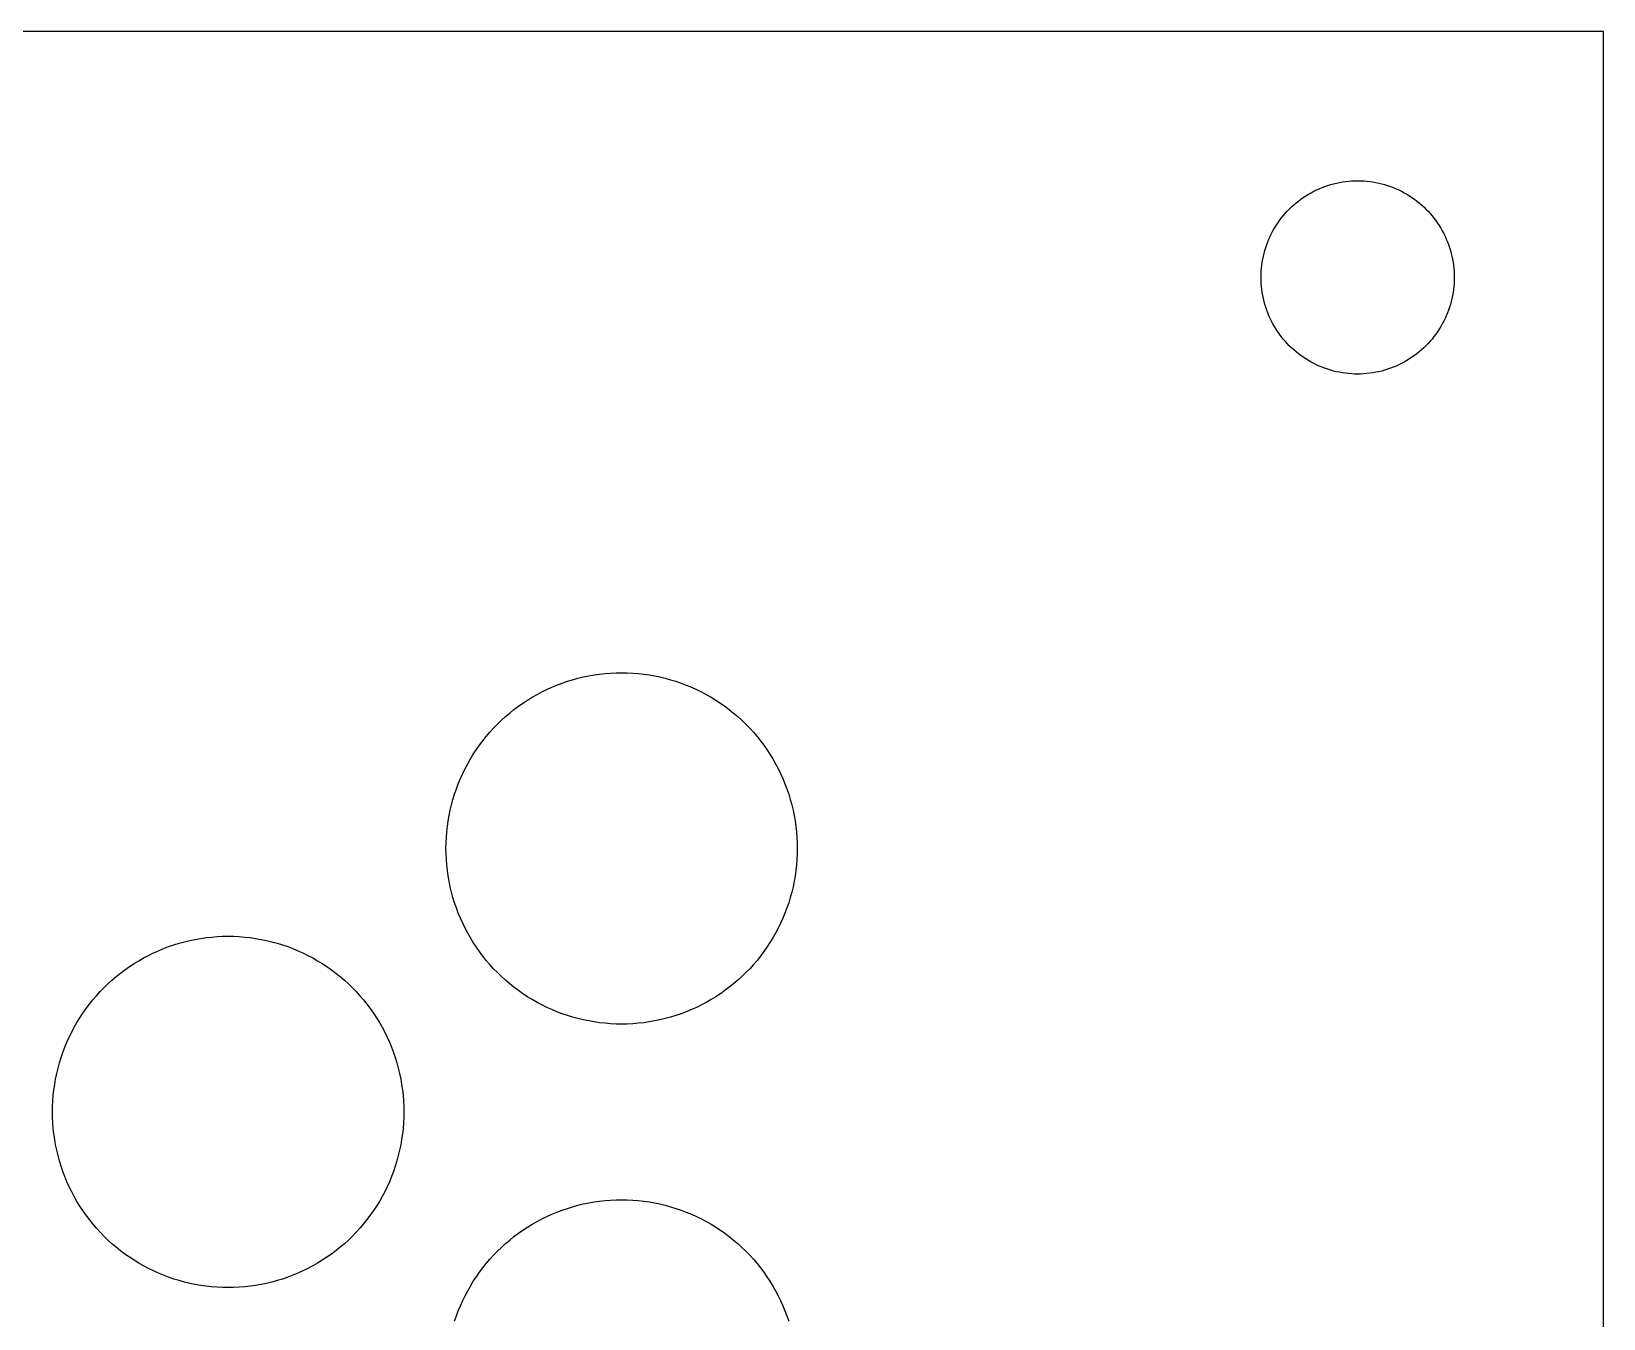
# Model space of a CAD drawing. Header units: metres. Extents: x 0 to 290, y 0 to 144.
# Drawn here: x 244.75 to 289.5, y 107.37 to 144 of the extents above; entities that cross this region are included whole.
import ezdxf

# ---------------------------------------------------------------- set-up
doc = ezdxf.new("R2010")
doc.units = ezdxf.units.M

msp = doc.modelspace()

# ---------------------------------------------------------------- linework, layer by layer
for p, q in [((289.5, 144), (200, 144)), ((289.5, 0), (289.5, 144)), ((281.65, 139.615), (281.733, 139.641)), ((281.733, 139.641), (281.816, 139.664)), ((281.816, 139.664), (281.9, 139.684)), ((281.9, 139.684), (281.985, 139.701)), ((281.985, 139.701), (282.07, 139.716)), ((282.07, 139.716), (282.155, 139.728)), ((282.155, 139.728), (282.241, 139.738)), ((282.241, 139.738), (282.327, 139.745)), ((282.327, 139.745), (282.414, 139.749)), ((282.414, 139.749), (282.5, 139.75)), ((282.5, 139.75), (282.586, 139.749)), ((282.586, 139.749), (282.673, 139.745)), ((282.673, 139.745), (282.759, 139.738)), ((282.759, 139.738), (282.845, 139.728)), ((282.845, 139.728), (282.93, 139.716)), ((282.93, 139.716), (283.015, 139.701)), ((283.015, 139.701), (283.1, 139.684)), ((283.1, 139.684), (283.184, 139.664)), ((283.184, 139.664), (283.267, 139.641)), ((283.267, 139.641), (283.35, 139.615)), ((280.747, 139.119), (280.814, 139.173)), ((280.814, 139.173), (280.884, 139.225)), ((280.884, 139.225), (280.954, 139.274)), ((280.954, 139.274), (281.026, 139.322)), ((281.026, 139.322), (281.1, 139.367)), ((281.1, 139.367), (281.175, 139.41)), ((281.175, 139.41), (281.252, 139.45)), ((281.252, 139.45), (281.329, 139.488)), ((281.329, 139.488), (281.408, 139.524)), ((281.408, 139.524), (281.488, 139.557)), ((281.488, 139.557), (281.568, 139.587)), ((281.568, 139.587), (281.65, 139.615)), ((283.35, 139.615), (283.432, 139.587)), ((283.432, 139.587), (283.512, 139.557)), ((283.512, 139.557), (283.592, 139.524)), ((283.592, 139.524), (283.671, 139.488)), ((283.671, 139.488), (283.748, 139.45)), ((283.748, 139.45), (283.825, 139.41)), ((283.825, 139.41), (283.9, 139.367)), ((283.9, 139.367), (283.974, 139.322)), ((283.974, 139.322), (284.046, 139.274)), ((284.046, 139.274), (284.116, 139.225)), ((284.116, 139.225), (284.185, 139.173)), ((284.185, 139.173), (284.253, 139.119)), ((280.327, 138.685), (280.381, 138.753)), ((280.381, 138.753), (280.437, 138.819)), ((280.437, 138.819), (280.495, 138.882)), ((280.495, 138.882), (280.555, 138.945)), ((280.555, 138.945), (280.617, 139.005)), ((280.617, 139.005), (280.681, 139.063)), ((280.681, 139.063), (280.747, 139.119)), ((284.253, 139.119), (284.319, 139.063)), ((284.319, 139.063), (284.382, 139.005)), ((284.382, 139.005), (284.445, 138.945)), ((284.445, 138.945), (284.505, 138.882)), ((284.505, 138.882), (284.563, 138.819)), ((284.563, 138.819), (284.619, 138.753)), ((284.619, 138.753), (284.673, 138.685)), ((280.05, 138.248), (280.09, 138.325)), ((280.09, 138.325), (280.133, 138.4)), ((280.133, 138.4), (280.178, 138.474)), ((280.178, 138.474), (280.226, 138.546)), ((280.226, 138.546), (280.275, 138.616)), ((280.275, 138.616), (280.327, 138.685)), ((284.673, 138.685), (284.725, 138.616)), ((284.725, 138.616), (284.774, 138.546)), ((284.774, 138.546), (284.822, 138.474)), ((284.822, 138.474), (284.867, 138.4)), ((284.867, 138.4), (284.91, 138.325)), ((284.91, 138.325), (284.95, 138.248)), ((279.859, 137.767), (279.885, 137.85)), ((279.885, 137.85), (279.913, 137.932)), ((279.913, 137.932), (279.943, 138.012)), ((279.943, 138.012), (279.976, 138.092)), ((279.976, 138.092), (280.012, 138.171)), ((280.012, 138.171), (280.05, 138.248)), ((284.95, 138.248), (284.988, 138.171)), ((284.988, 138.171), (285.024, 138.092)), ((285.024, 138.092), (285.057, 138.012)), ((285.057, 138.012), (285.087, 137.932)), ((285.087, 137.932), (285.115, 137.85)), ((285.115, 137.85), (285.141, 137.767)), ((279.772, 137.345), (279.784, 137.43)), ((279.784, 137.43), (279.799, 137.515)), ((279.799, 137.515), (279.816, 137.6)), ((279.816, 137.6), (279.836, 137.684)), ((279.836, 137.684), (279.859, 137.767)), ((285.141, 137.767), (285.164, 137.684)), ((285.164, 137.684), (285.184, 137.6)), ((285.184, 137.6), (285.201, 137.515)), ((285.201, 137.515), (285.216, 137.43)), ((285.216, 137.43), (285.228, 137.345)), ((279.75, 137), (279.751, 137.086)), ((279.751, 136.914), (279.75, 137)), ((279.751, 137.086), (279.755, 137.173)), ((279.755, 137.173), (279.762, 137.259)), ((279.762, 137.259), (279.772, 137.345)), ((285.228, 137.345), (285.238, 137.259)), ((285.238, 137.259), (285.245, 137.173)), ((285.245, 137.173), (285.249, 137.086)), ((285.249, 137.086), (285.25, 137)), ((285.25, 137), (285.249, 136.914)), ((279.755, 136.827), (279.751, 136.914)), ((279.762, 136.741), (279.755, 136.827)), ((279.772, 136.655), (279.762, 136.741)), ((279.784, 136.57), (279.772, 136.655)), ((279.799, 136.485), (279.784, 136.57)), ((285.216, 136.57), (285.201, 136.485)), ((285.228, 136.655), (285.216, 136.57)), ((285.238, 136.741), (285.228, 136.655)), ((285.245, 136.827), (285.238, 136.741)), ((285.249, 136.914), (285.245, 136.827)), ((279.816, 136.4), (279.799, 136.485)), ((279.836, 136.316), (279.816, 136.4)), ((279.859, 136.233), (279.836, 136.316)), ((279.885, 136.15), (279.859, 136.233)), ((279.913, 136.068), (279.885, 136.15)), ((279.943, 135.988), (279.913, 136.068)), ((285.087, 136.068), (285.057, 135.988)), ((285.115, 136.15), (285.087, 136.068)), ((285.141, 136.233), (285.115, 136.15)), ((285.164, 136.316), (285.141, 136.233)), ((285.184, 136.4), (285.164, 136.316)), ((285.201, 136.485), (285.184, 136.4)), ((279.976, 135.908), (279.943, 135.988)), ((280.012, 135.829), (279.976, 135.908)), ((280.05, 135.752), (280.012, 135.829)), ((280.09, 135.675), (280.05, 135.752)), ((280.133, 135.6), (280.09, 135.675)), ((280.178, 135.526), (280.133, 135.6)), ((284.867, 135.6), (284.822, 135.526)), ((284.91, 135.675), (284.867, 135.6)), ((284.95, 135.752), (284.91, 135.675)), ((284.988, 135.829), (284.95, 135.752)), ((285.024, 135.908), (284.988, 135.829)), ((285.057, 135.988), (285.024, 135.908)), ((280.226, 135.454), (280.178, 135.526)), ((280.275, 135.384), (280.226, 135.454)), ((280.327, 135.314), (280.275, 135.384)), ((280.381, 135.247), (280.327, 135.314)), ((280.437, 135.181), (280.381, 135.247)), ((280.495, 135.117), (280.437, 135.181)), ((284.563, 135.181), (284.505, 135.117)), ((284.619, 135.247), (284.563, 135.181)), ((284.673, 135.314), (284.619, 135.247)), ((284.725, 135.384), (284.673, 135.314)), ((284.774, 135.454), (284.725, 135.384)), ((284.822, 135.526), (284.774, 135.454)), ((280.555, 135.055), (280.495, 135.117)), ((280.617, 134.995), (280.555, 135.055)), ((280.681, 134.937), (280.617, 134.995)), ((280.747, 134.881), (280.681, 134.937)), ((280.814, 134.827), (280.747, 134.881)), ((280.884, 134.775), (280.814, 134.827)), ((280.954, 134.726), (280.884, 134.775)), ((281.026, 134.678), (280.954, 134.726)), ((284.046, 134.726), (283.974, 134.678)), ((284.116, 134.775), (284.046, 134.726)), ((284.185, 134.827), (284.116, 134.775)), ((284.253, 134.881), (284.185, 134.827)), ((284.319, 134.937), (284.253, 134.881)), ((284.382, 134.995), (284.319, 134.937)), ((284.445, 135.055), (284.382, 134.995)), ((284.505, 135.117), (284.445, 135.055)), ((281.1, 134.633), (281.026, 134.678)), ((281.175, 134.59), (281.1, 134.633)), ((281.252, 134.55), (281.175, 134.59)), ((281.329, 134.512), (281.252, 134.55)), ((281.408, 134.476), (281.329, 134.512)), ((281.488, 134.443), (281.408, 134.476)), ((281.568, 134.413), (281.488, 134.443)), ((281.65, 134.385), (281.568, 134.413)), ((281.733, 134.359), (281.65, 134.385)), ((281.816, 134.336), (281.733, 134.359)), ((281.9, 134.316), (281.816, 134.336)), ((281.985, 134.299), (281.9, 134.316)), ((282.07, 134.284), (281.985, 134.299)), ((282.155, 134.272), (282.07, 134.284)), ((282.241, 134.262), (282.155, 134.272)), ((282.327, 134.255), (282.241, 134.262)), ((282.414, 134.251), (282.327, 134.255)), ((282.5, 134.25), (282.414, 134.251)), ((282.586, 134.251), (282.5, 134.25)), ((282.673, 134.255), (282.586, 134.251)), ((282.759, 134.262), (282.673, 134.255)), ((282.845, 134.272), (282.759, 134.262)), ((282.93, 134.284), (282.845, 134.272)), ((283.015, 134.299), (282.93, 134.284)), ((283.1, 134.316), (283.015, 134.299)), ((283.184, 134.336), (283.1, 134.316)), ((283.267, 134.359), (283.184, 134.336)), ((283.35, 134.385), (283.267, 134.359)), ((283.432, 134.413), (283.35, 134.385)), ((283.512, 134.443), (283.432, 134.413)), ((283.592, 134.476), (283.512, 134.443)), ((283.671, 134.512), (283.592, 134.476)), ((283.748, 134.55), (283.671, 134.512)), ((283.825, 134.59), (283.748, 134.55)), ((283.9, 134.633), (283.825, 134.59)), ((283.974, 134.678), (283.9, 134.633)), ((261.236, 125.74), (261.393, 125.748)), ((261.393, 125.748), (261.55, 125.75)), ((261.55, 125.75), (261.707, 125.748)), ((261.707, 125.748), (261.864, 125.74)), ((259.421, 125.274), (259.564, 125.339)), ((259.564, 125.339), (259.709, 125.399)), ((259.709, 125.399), (259.856, 125.454)), ((259.856, 125.454), (260.005, 125.505)), ((260.005, 125.505), (260.155, 125.551)), ((260.155, 125.551), (260.307, 125.593)), ((260.307, 125.593), (260.459, 125.63)), ((260.459, 125.63), (260.613, 125.661)), ((260.613, 125.661), (260.768, 125.688)), ((260.768, 125.688), (260.923, 125.711)), ((260.923, 125.711), (261.079, 125.728)), ((261.079, 125.728), (261.236, 125.74)), ((261.864, 125.74), (262.021, 125.728)), ((262.021, 125.728), (262.177, 125.711)), ((262.177, 125.711), (262.332, 125.688)), ((262.332, 125.688), (262.487, 125.661)), ((262.487, 125.661), (262.641, 125.63)), ((262.641, 125.63), (262.793, 125.593)), ((262.793, 125.593), (262.945, 125.551)), ((262.945, 125.551), (263.095, 125.505)), ((263.095, 125.505), (263.244, 125.454)), ((263.244, 125.454), (263.391, 125.399)), ((263.391, 125.399), (263.536, 125.339)), ((263.536, 125.339), (263.679, 125.274)), ((258.611, 124.795), (258.74, 124.885)), ((258.74, 124.885), (258.871, 124.972)), ((258.871, 124.972), (259.005, 125.054)), ((259.005, 125.054), (259.141, 125.132)), ((259.141, 125.132), (259.28, 125.205)), ((259.28, 125.205), (259.421, 125.274)), ((263.679, 125.274), (263.82, 125.205)), ((263.82, 125.205), (263.959, 125.132)), ((263.959, 125.132), (264.095, 125.054)), ((264.095, 125.054), (264.229, 124.972)), ((264.229, 124.972), (264.36, 124.885)), ((264.36, 124.885), (264.489, 124.795)), ((258.127, 124.395), (258.243, 124.501)), ((258.243, 124.501), (258.363, 124.603)), ((258.363, 124.603), (258.485, 124.701)), ((258.485, 124.701), (258.611, 124.795)), ((264.489, 124.795), (264.615, 124.701)), ((264.615, 124.701), (264.737, 124.603)), ((264.737, 124.603), (264.857, 124.501)), ((264.857, 124.501), (264.973, 124.395)), ((257.697, 123.937), (257.799, 124.057)), ((257.799, 124.057), (257.905, 124.173)), ((257.905, 124.173), (258.014, 124.286)), ((258.014, 124.286), (258.127, 124.395)), ((264.973, 124.395), (265.086, 124.286)), ((265.086, 124.286), (265.195, 124.173)), ((265.195, 124.173), (265.301, 124.057)), ((265.301, 124.057), (265.403, 123.937)), ((257.328, 123.429), (257.415, 123.56)), ((257.415, 123.56), (257.505, 123.689)), ((257.505, 123.689), (257.599, 123.815)), ((257.599, 123.815), (257.697, 123.937)), ((265.403, 123.937), (265.501, 123.815)), ((265.501, 123.815), (265.595, 123.689)), ((265.595, 123.689), (265.685, 123.56)), ((265.685, 123.56), (265.772, 123.429)), ((257.095, 123.02), (257.168, 123.159)), ((257.168, 123.159), (257.246, 123.295)), ((257.246, 123.295), (257.328, 123.429)), ((265.772, 123.429), (265.854, 123.295)), ((265.854, 123.295), (265.932, 123.159)), ((265.932, 123.159), (266.005, 123.02)), ((256.901, 122.591), (256.961, 122.736)), ((256.961, 122.736), (257.026, 122.879)), ((257.026, 122.879), (257.095, 123.02)), ((266.005, 123.02), (266.074, 122.879)), ((266.074, 122.879), (266.139, 122.736)), ((266.139, 122.736), (266.199, 122.591)), ((256.749, 122.145), (256.795, 122.295)), ((256.795, 122.295), (256.846, 122.444)), ((256.846, 122.444), (256.901, 122.591)), ((266.199, 122.591), (266.254, 122.444)), ((266.254, 122.444), (266.305, 122.295)), ((266.305, 122.295), (266.351, 122.145)), ((256.639, 121.687), (256.67, 121.841)), ((256.67, 121.841), (256.707, 121.993)), ((256.707, 121.993), (256.749, 122.145)), ((266.351, 122.145), (266.393, 121.993)), ((266.393, 121.993), (266.43, 121.841)), ((266.43, 121.841), (266.461, 121.687)), ((256.572, 121.221), (256.589, 121.377)), ((256.589, 121.377), (256.612, 121.532)), ((256.612, 121.532), (256.639, 121.687)), ((266.461, 121.687), (266.488, 121.532)), ((266.488, 121.532), (266.511, 121.377)), ((266.511, 121.377), (266.528, 121.221)), ((256.55, 120.75), (256.552, 120.907)), ((256.552, 120.907), (256.56, 121.064)), ((256.56, 121.064), (256.572, 121.221)), ((266.528, 121.221), (266.54, 121.064)), ((266.54, 121.064), (266.548, 120.907)), ((266.548, 120.907), (266.55, 120.75)), ((256.552, 120.593), (256.55, 120.75)), ((256.56, 120.436), (256.552, 120.593)), ((256.572, 120.279), (256.56, 120.436)), ((266.54, 120.436), (266.528, 120.279)), ((266.548, 120.593), (266.54, 120.436)), ((266.55, 120.75), (266.548, 120.593)), ((256.589, 120.123), (256.572, 120.279)), ((256.612, 119.968), (256.589, 120.123)), ((256.639, 119.813), (256.612, 119.968)), ((266.488, 119.968), (266.461, 119.813)), ((266.511, 120.123), (266.488, 119.968)), ((266.528, 120.279), (266.511, 120.123)), ((256.67, 119.659), (256.639, 119.813)), ((256.707, 119.507), (256.67, 119.659)), ((256.749, 119.355), (256.707, 119.507)), ((266.393, 119.507), (266.351, 119.355)), ((266.43, 119.659), (266.393, 119.507)), ((266.461, 119.813), (266.43, 119.659)), ((256.795, 119.205), (256.749, 119.355)), ((256.846, 119.056), (256.795, 119.205)), ((256.901, 118.909), (256.846, 119.056)), ((266.254, 119.056), (266.199, 118.909)), ((266.305, 119.205), (266.254, 119.056)), ((266.351, 119.355), (266.305, 119.205)), ((256.961, 118.764), (256.901, 118.909)), ((257.026, 118.621), (256.961, 118.764)), ((257.095, 118.48), (257.026, 118.621)), ((266.074, 118.621), (266.005, 118.48)), ((266.139, 118.764), (266.074, 118.621)), ((266.199, 118.909), (266.139, 118.764)), ((249.259, 118.13), (249.413, 118.161)), ((249.413, 118.161), (249.568, 118.188)), ((249.568, 118.188), (249.723, 118.211)), ((249.723, 118.211), (249.879, 118.228)), ((249.879, 118.228), (250.036, 118.24)), ((250.036, 118.24), (250.193, 118.248)), ((250.193, 118.248), (250.35, 118.25)), ((250.35, 118.25), (250.507, 118.248)), ((250.507, 118.248), (250.664, 118.24)), ((250.664, 118.24), (250.821, 118.228)), ((250.821, 118.228), (250.977, 118.211)), ((250.977, 118.211), (251.132, 118.188)), ((251.132, 118.188), (251.287, 118.161)), ((251.287, 118.161), (251.441, 118.13)), ((257.168, 118.341), (257.095, 118.48)), ((257.246, 118.205), (257.168, 118.341)), ((257.328, 118.071), (257.246, 118.205)), ((265.854, 118.205), (265.772, 118.071)), ((265.932, 118.341), (265.854, 118.205)), ((266.005, 118.48), (265.932, 118.341)), ((247.941, 117.632), (248.08, 117.705)), ((248.08, 117.705), (248.221, 117.774)), ((248.221, 117.774), (248.364, 117.839)), ((248.364, 117.839), (248.509, 117.899)), ((248.509, 117.899), (248.656, 117.954)), ((248.656, 117.954), (248.805, 118.005)), ((248.805, 118.005), (248.955, 118.051)), ((248.955, 118.051), (249.107, 118.093)), ((249.107, 118.093), (249.259, 118.13)), ((251.441, 118.13), (251.593, 118.093)), ((251.593, 118.093), (251.745, 118.051)), ((251.745, 118.051), (251.895, 118.005)), ((251.895, 118.005), (252.044, 117.954)), ((252.044, 117.954), (252.191, 117.899)), ((252.191, 117.899), (252.336, 117.839)), ((252.336, 117.839), (252.479, 117.774)), ((252.479, 117.774), (252.62, 117.705)), ((252.62, 117.705), (252.759, 117.632)), ((257.415, 117.94), (257.328, 118.071)), ((257.505, 117.811), (257.415, 117.94)), ((257.599, 117.685), (257.505, 117.811)), ((265.595, 117.811), (265.501, 117.685)), ((265.685, 117.94), (265.595, 117.811)), ((265.772, 118.071), (265.685, 117.94)), ((247.285, 117.201), (247.411, 117.295)), ((247.411, 117.295), (247.54, 117.385)), ((247.54, 117.385), (247.671, 117.472)), ((247.671, 117.472), (247.805, 117.554)), ((247.805, 117.554), (247.941, 117.632)), ((252.759, 117.632), (252.895, 117.554)), ((252.895, 117.554), (253.029, 117.472)), ((253.029, 117.472), (253.16, 117.385)), ((253.16, 117.385), (253.289, 117.295)), ((253.289, 117.295), (253.415, 117.201)), ((257.697, 117.563), (257.599, 117.685)), ((257.799, 117.443), (257.697, 117.563)), ((257.905, 117.327), (257.799, 117.443)), ((258.014, 117.214), (257.905, 117.327)), ((265.195, 117.327), (265.086, 117.214)), ((265.301, 117.443), (265.195, 117.327)), ((265.403, 117.563), (265.301, 117.443)), ((265.501, 117.685), (265.403, 117.563)), ((246.814, 116.786), (246.927, 116.895)), ((246.927, 116.895), (247.043, 117.001)), ((247.043, 117.001), (247.163, 117.103)), ((247.163, 117.103), (247.285, 117.201)), ((253.415, 117.201), (253.537, 117.103)), ((253.537, 117.103), (253.657, 117.001)), ((253.657, 117.001), (253.773, 116.895)), ((253.773, 116.895), (253.886, 116.786)), ((258.127, 117.105), (258.014, 117.214)), ((258.243, 116.999), (258.127, 117.105)), ((258.363, 116.897), (258.243, 116.999)), ((258.485, 116.799), (258.363, 116.897)), ((258.611, 116.705), (258.485, 116.799)), ((264.615, 116.799), (264.489, 116.705)), ((264.737, 116.897), (264.615, 116.799)), ((264.857, 116.999), (264.737, 116.897)), ((264.973, 117.105), (264.857, 116.999)), ((265.086, 117.214), (264.973, 117.105)), ((246.399, 116.315), (246.497, 116.437)), ((246.497, 116.437), (246.599, 116.557)), ((246.599, 116.557), (246.705, 116.673)), ((246.705, 116.673), (246.814, 116.786)), ((253.886, 116.786), (253.995, 116.673)), ((253.995, 116.673), (254.101, 116.557)), ((254.101, 116.557), (254.203, 116.437)), ((254.203, 116.437), (254.301, 116.315)), ((258.74, 116.615), (258.611, 116.705)), ((258.871, 116.528), (258.74, 116.615)), ((259.005, 116.446), (258.871, 116.528)), ((259.141, 116.368), (259.005, 116.446)), ((259.28, 116.295), (259.141, 116.368)), ((263.959, 116.368), (263.82, 116.295)), ((264.095, 116.446), (263.959, 116.368)), ((264.229, 116.528), (264.095, 116.446)), ((264.36, 116.615), (264.229, 116.528)), ((264.489, 116.705), (264.36, 116.615)), ((246.046, 115.795), (246.128, 115.929)), ((246.128, 115.929), (246.215, 116.06)), ((246.215, 116.06), (246.305, 116.189)), ((246.305, 116.189), (246.399, 116.315)), ((254.301, 116.315), (254.395, 116.189)), ((254.395, 116.189), (254.485, 116.06)), ((254.485, 116.06), (254.572, 115.929)), ((254.572, 115.929), (254.654, 115.795)), ((259.421, 116.226), (259.28, 116.295)), ((259.564, 116.161), (259.421, 116.226)), ((259.709, 116.101), (259.564, 116.161)), ((259.856, 116.046), (259.709, 116.101)), ((260.005, 115.995), (259.856, 116.046)), ((260.155, 115.949), (260.005, 115.995)), ((260.307, 115.907), (260.155, 115.949)), ((260.459, 115.87), (260.307, 115.907)), ((262.793, 115.907), (262.641, 115.87)), ((262.945, 115.949), (262.793, 115.907)), ((263.095, 115.995), (262.945, 115.949)), ((263.244, 116.046), (263.095, 115.995)), ((263.391, 116.101), (263.244, 116.046)), ((263.536, 116.161), (263.391, 116.101)), ((263.679, 116.226), (263.536, 116.161)), ((263.82, 116.295), (263.679, 116.226)), ((245.826, 115.379), (245.895, 115.52)), ((245.895, 115.52), (245.968, 115.659)), ((245.968, 115.659), (246.046, 115.795)), ((254.654, 115.795), (254.732, 115.659)), ((254.732, 115.659), (254.805, 115.52)), ((254.805, 115.52), (254.874, 115.379)), ((260.613, 115.839), (260.459, 115.87)), ((260.768, 115.812), (260.613, 115.839)), ((260.923, 115.789), (260.768, 115.812)), ((261.079, 115.772), (260.923, 115.789)), ((261.236, 115.76), (261.079, 115.772)), ((261.393, 115.752), (261.236, 115.76)), ((261.55, 115.75), (261.393, 115.752)), ((261.707, 115.752), (261.55, 115.75)), ((261.864, 115.76), (261.707, 115.752)), ((262.021, 115.772), (261.864, 115.76)), ((262.177, 115.789), (262.021, 115.772)), ((262.332, 115.812), (262.177, 115.789)), ((262.487, 115.839), (262.332, 115.812)), ((262.641, 115.87), (262.487, 115.839)), ((245.646, 114.944), (245.701, 115.091)), ((245.701, 115.091), (245.761, 115.236)), ((245.761, 115.236), (245.826, 115.379)), ((254.874, 115.379), (254.939, 115.236)), ((254.939, 115.236), (254.999, 115.091)), ((254.999, 115.091), (255.054, 114.944)), ((245.507, 114.493), (245.549, 114.645)), ((245.549, 114.645), (245.595, 114.795)), ((245.595, 114.795), (245.646, 114.944)), ((255.054, 114.944), (255.105, 114.795)), ((255.105, 114.795), (255.151, 114.645)), ((255.151, 114.645), (255.193, 114.493)), ((245.412, 114.032), (245.439, 114.187)), ((245.439, 114.187), (245.47, 114.341)), ((245.47, 114.341), (245.507, 114.493)), ((255.193, 114.493), (255.23, 114.341)), ((255.23, 114.341), (255.261, 114.187)), ((255.261, 114.187), (255.288, 114.032)), ((245.36, 113.564), (245.372, 113.721)), ((245.372, 113.721), (245.389, 113.877)), ((245.389, 113.877), (245.412, 114.032)), ((255.288, 114.032), (255.311, 113.877)), ((255.311, 113.877), (255.328, 113.721)), ((255.328, 113.721), (255.34, 113.564)), ((245.35, 113.25), (245.352, 113.407)), ((245.352, 113.093), (245.35, 113.25)), ((245.352, 113.407), (245.36, 113.564)), ((255.34, 113.564), (255.348, 113.407)), ((255.348, 113.407), (255.35, 113.25)), ((255.35, 113.25), (255.348, 113.093)), ((245.36, 112.936), (245.352, 113.093)), ((245.372, 112.779), (245.36, 112.936)), ((245.389, 112.623), (245.372, 112.779)), ((255.328, 112.779), (255.311, 112.623)), ((255.34, 112.936), (255.328, 112.779)), ((255.348, 113.093), (255.34, 112.936)), ((245.412, 112.468), (245.389, 112.623)), ((245.439, 112.313), (245.412, 112.468)), ((255.288, 112.468), (255.261, 112.313)), ((255.311, 112.623), (255.288, 112.468)), ((245.47, 112.159), (245.439, 112.313)), ((245.507, 112.007), (245.47, 112.159)), ((245.549, 111.855), (245.507, 112.007)), ((255.193, 112.007), (255.151, 111.855)), ((255.23, 112.159), (255.193, 112.007)), ((255.261, 112.313), (255.23, 112.159)), ((245.595, 111.705), (245.549, 111.855)), ((245.646, 111.556), (245.595, 111.705)), ((245.701, 111.409), (245.646, 111.556)), ((255.054, 111.556), (254.999, 111.409)), ((255.105, 111.705), (255.054, 111.556)), ((255.151, 111.855), (255.105, 111.705)), ((245.761, 111.264), (245.701, 111.409)), ((245.826, 111.121), (245.761, 111.264)), ((245.895, 110.98), (245.826, 111.121)), ((245.968, 110.841), (245.895, 110.98)), ((254.805, 110.98), (254.732, 110.841)), ((254.874, 111.121), (254.805, 110.98)), ((254.939, 111.264), (254.874, 111.121)), ((254.999, 111.409), (254.939, 111.264)), ((246.046, 110.705), (245.968, 110.841)), ((246.128, 110.571), (246.046, 110.705)), ((246.215, 110.44), (246.128, 110.571)), ((254.572, 110.571), (254.485, 110.44)), ((254.654, 110.705), (254.572, 110.571)), ((254.732, 110.841), (254.654, 110.705)), ((260.005, 110.505), (260.155, 110.551)), ((260.155, 110.551), (260.307, 110.593)), ((260.307, 110.593), (260.459, 110.63)), ((260.459, 110.63), (260.613, 110.661)), ((260.613, 110.661), (260.768, 110.688)), ((260.768, 110.688), (260.923, 110.711)), ((260.923, 110.711), (261.079, 110.728)), ((261.079, 110.728), (261.236, 110.74)), ((261.236, 110.74), (261.393, 110.748)), ((261.393, 110.748), (261.55, 110.75)), ((261.55, 110.75), (261.707, 110.748)), ((261.707, 110.748), (261.864, 110.74)), ((261.864, 110.74), (262.021, 110.728)), ((262.021, 110.728), (262.177, 110.711)), ((262.177, 110.711), (262.332, 110.688)), ((262.332, 110.688), (262.487, 110.661)), ((262.487, 110.661), (262.641, 110.63)), ((262.641, 110.63), (262.793, 110.593)), ((262.793, 110.593), (262.945, 110.551)), ((262.945, 110.551), (263.095, 110.505)), ((246.305, 110.311), (246.215, 110.44)), ((246.399, 110.185), (246.305, 110.311)), ((246.497, 110.063), (246.399, 110.185)), ((254.301, 110.185), (254.203, 110.063)), ((254.395, 110.311), (254.301, 110.185)), ((254.485, 110.44), (254.395, 110.311)), ((259.005, 110.054), (259.141, 110.132)), ((259.141, 110.132), (259.28, 110.205)), ((259.28, 110.205), (259.421, 110.274)), ((259.421, 110.274), (259.564, 110.339)), ((259.564, 110.339), (259.709, 110.399)), ((259.709, 110.399), (259.856, 110.454)), ((259.856, 110.454), (260.005, 110.505)), ((263.095, 110.505), (263.244, 110.454)), ((263.244, 110.454), (263.391, 110.399)), ((263.391, 110.399), (263.536, 110.339)), ((263.536, 110.339), (263.679, 110.274)), ((263.679, 110.274), (263.82, 110.205)), ((263.82, 110.205), (263.959, 110.132)), ((263.959, 110.132), (264.095, 110.054)), ((246.599, 109.943), (246.497, 110.063)), ((246.705, 109.827), (246.599, 109.943)), ((246.814, 109.714), (246.705, 109.827)), ((246.927, 109.605), (246.814, 109.714)), ((253.886, 109.714), (253.773, 109.605)), ((253.995, 109.827), (253.886, 109.714)), ((254.101, 109.943), (253.995, 109.827)), ((254.203, 110.063), (254.101, 109.943)), ((258.363, 109.603), (258.485, 109.701)), ((258.485, 109.701), (258.611, 109.795)), ((258.611, 109.795), (258.74, 109.885)), ((258.74, 109.885), (258.871, 109.972)), ((258.871, 109.972), (259.005, 110.054)), ((264.095, 110.054), (264.229, 109.972)), ((264.229, 109.972), (264.36, 109.885)), ((264.36, 109.885), (264.489, 109.795)), ((264.489, 109.795), (264.615, 109.701)), ((264.615, 109.701), (264.737, 109.603)), ((247.043, 109.499), (246.927, 109.605)), ((247.163, 109.397), (247.043, 109.499)), ((247.285, 109.299), (247.163, 109.397)), ((247.411, 109.205), (247.285, 109.299)), ((247.54, 109.115), (247.411, 109.205)), ((253.289, 109.205), (253.16, 109.115)), ((253.415, 109.299), (253.289, 109.205)), ((253.537, 109.397), (253.415, 109.299)), ((253.657, 109.499), (253.537, 109.397)), ((253.773, 109.605), (253.657, 109.499)), ((257.905, 109.173), (258.014, 109.286)), ((258.014, 109.286), (258.127, 109.395)), ((258.127, 109.395), (258.243, 109.501)), ((258.243, 109.501), (258.363, 109.603)), ((264.737, 109.603), (264.857, 109.501)), ((264.857, 109.501), (264.973, 109.395)), ((264.973, 109.395), (265.086, 109.286)), ((265.086, 109.286), (265.195, 109.173)), ((247.671, 109.028), (247.54, 109.115)), ((247.805, 108.946), (247.671, 109.028)), ((247.941, 108.868), (247.805, 108.946)), ((248.08, 108.795), (247.941, 108.868)), ((248.221, 108.726), (248.08, 108.795)), ((252.62, 108.795), (252.479, 108.726)), ((252.759, 108.868), (252.62, 108.795)), ((252.895, 108.946), (252.759, 108.868)), ((253.029, 109.028), (252.895, 108.946)), ((253.16, 109.115), (253.029, 109.028)), ((257.505, 108.689), (257.599, 108.815)), ((257.599, 108.815), (257.697, 108.937)), ((257.697, 108.937), (257.799, 109.057)), ((257.799, 109.057), (257.905, 109.173)), ((265.195, 109.173), (265.301, 109.057)), ((265.301, 109.057), (265.403, 108.937)), ((265.403, 108.937), (265.501, 108.815)), ((265.501, 108.815), (265.595, 108.689)), ((248.364, 108.661), (248.221, 108.726)), ((248.509, 108.601), (248.364, 108.661)), ((248.656, 108.546), (248.509, 108.601)), ((248.805, 108.495), (248.656, 108.546)), ((248.955, 108.449), (248.805, 108.495)), ((249.107, 108.407), (248.955, 108.449)), ((249.259, 108.37), (249.107, 108.407)), ((249.413, 108.339), (249.259, 108.37)), ((249.568, 108.312), (249.413, 108.339)), ((249.723, 108.289), (249.568, 108.312)), ((251.132, 108.312), (250.977, 108.289)), ((251.287, 108.339), (251.132, 108.312)), ((251.441, 108.37), (251.287, 108.339)), ((251.593, 108.407), (251.441, 108.37)), ((251.745, 108.449), (251.593, 108.407)), ((251.895, 108.495), (251.745, 108.449)), ((252.044, 108.546), (251.895, 108.495)), ((252.191, 108.601), (252.044, 108.546)), ((252.336, 108.661), (252.191, 108.601)), ((252.479, 108.726), (252.336, 108.661)), ((257.168, 108.159), (257.246, 108.295)), ((257.246, 108.295), (257.328, 108.429)), ((257.328, 108.429), (257.415, 108.56)), ((257.415, 108.56), (257.505, 108.689)), ((265.595, 108.689), (265.685, 108.56)), ((265.685, 108.56), (265.772, 108.429)), ((265.772, 108.429), (265.854, 108.295)), ((265.854, 108.295), (265.932, 108.159)), ((249.879, 108.272), (249.723, 108.289)), ((250.036, 108.26), (249.879, 108.272)), ((250.193, 108.252), (250.036, 108.26)), ((250.35, 108.25), (250.193, 108.252)), ((250.507, 108.252), (250.35, 108.25)), ((250.664, 108.26), (250.507, 108.252)), ((250.821, 108.272), (250.664, 108.26)), ((250.977, 108.289), (250.821, 108.272)), ((256.961, 107.736), (257.026, 107.879)), ((257.026, 107.879), (257.095, 108.02)), ((257.095, 108.02), (257.168, 108.159)), ((265.932, 108.159), (266.005, 108.02)), ((266.005, 108.02), (266.074, 107.879)), ((266.074, 107.879), (266.139, 107.736)), ((256.795, 107.295), (256.846, 107.444)), ((256.846, 107.444), (256.901, 107.591)), ((256.901, 107.591), (256.961, 107.736)), ((266.139, 107.736), (266.199, 107.591)), ((266.199, 107.591), (266.254, 107.444)), ((266.254, 107.444), (266.305, 107.295))]:
    msp.add_line(p, q)

doc.saveas('drawing.dxf')
